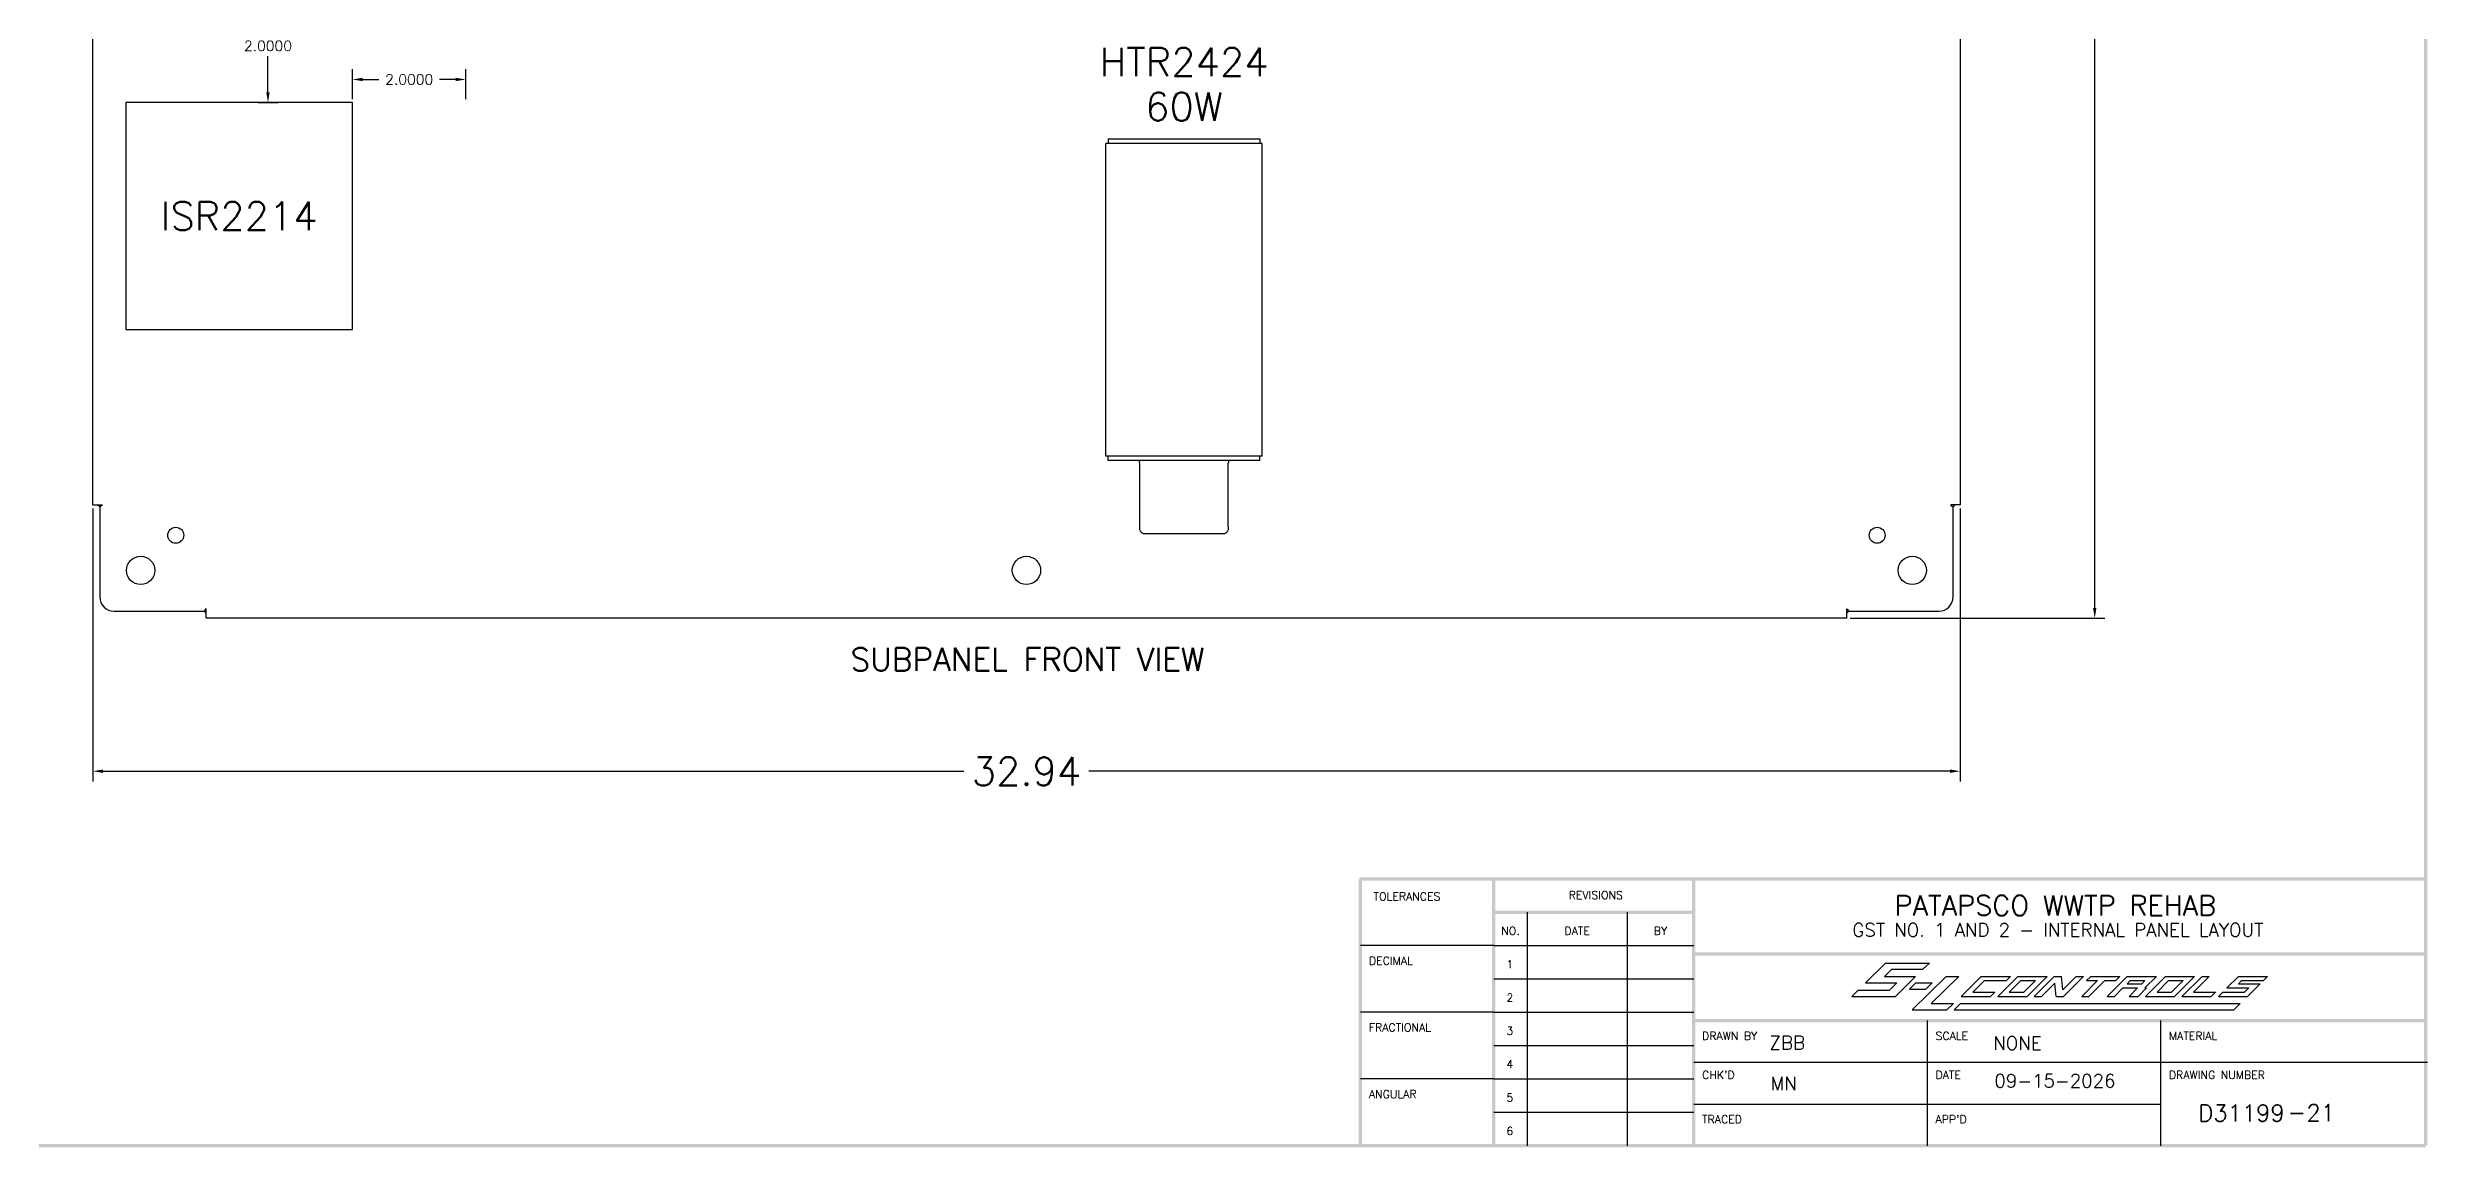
# Model space of a CAD drawing. Header units: inches. Extents: x 0 to 79.8, y 0 to 53.1.
# Drawn here: x 37.78 to 79.75, y 0 to 19.39 of the extents above; entities that cross this region are included whole.
import ezdxf
from ezdxf.enums import TextEntityAlignment as Align

# ---------------------------------------------------------------- set-up
doc = ezdxf.new("R2010")
doc.units = ezdxf.units.IN
doc.header["$MEASUREMENT"] = 0
for name, color, linetype in [('PRTG', 130, 'Continuous'), ('PSYMS', 7, 'Continuous'), ('PTAG', 150, 'Continuous')]:
    doc.layers.add(name, color=color, linetype=linetype)
doc.styles.add('ROMANS', font='ROMANS')
doc.styles.get("Standard").update_dxf_attribs({"font": 'romans.shx'})
doc.styles.add('WD', font='romans.shx')
doc.dimstyles.get("Standard").update_dxf_attribs({"dimtxt": 0.18, "dimasz": 0.18, "dimexe": 0.18, "dimexo": 0.0625, "dimgap": 0.09, "dimtad": 0, "dimtih": 1, "dimtoh": 1, "dimdec": 4, "dimzin": 0, "dimdsep": 46, "dimtxsty": 'Standard', "dimcen": 0.09, "dimadec": 0, "dimazin": 0, "dimtfac": 1, "dimtdec": 4, "dimtofl": 0, "dimtmove": 0, "dimatfit": 3, "dimfxl": 1, "dimtolj": 1, "dimtzin": 0, "dimarcsym": 0})

# ---------------------------------------------------------------- blocks, each defined once
blk = doc.blocks.new('LOGO')
at = {"color": 4}
for p, q in [((1.288, 0.284), (1.438, 0.432)), ((1.43, 0.331), (1.485, 0.386)), ((1.438, 0.432), (1.766, 0.432)), ((1.485, 0.386), (1.718, 0.386)), ((1.718, 0.386), (1.766, 0.432)), ((1.185, 0.182), (1.232, 0.229)), ((1.185, 0.182), (1.513, 0.182)), ((1.232, 0.229), (1.466, 0.229)), ((1.288, 0.284), (1.521, 0.284)), ((1.43, 0.331), (1.663, 0.331)), ((1.466, 0.229), (1.521, 0.284)), ((1.513, 0.182), (1.663, 0.331)), ((1.617, 0.237), (1.665, 0.284)), ((1.617, 0.237), (1.74, 0.237)), ((1.638, 0.081), (1.891, 0.331)), ((1.665, 0.284), (1.788, 0.284)), ((1.74, 0.237), (1.788, 0.284)), ((1.78, 0.128), (1.986, 0.331)), ((1.891, 0.331), (1.986, 0.331)), ((1.638, 0.081), (1.898, 0.081)), ((1.78, 0.128), (1.946, 0.128)), ((1.898, 0.081), (1.946, 0.128)), ((1.953, 0.081), (2, 0.128)), ((1.953, 0.081), (4.049, 0.081)), ((2, 0.128), (2.176, 0.128)), ((2.169, 0.128), (4.097, 0.128)), ((4.049, 0.081), (4.097, 0.128))]:
    blk.add_line(p, q, dxfattribs=at)
at = {"color": 6}
for p, q in [((2.005, 0.182), (2.155, 0.331)), ((2.005, 0.182), (2.224, 0.182)), ((2.092, 0.214), (2.179, 0.3)), ((2.092, 0.214), (2.256, 0.214)), ((2.155, 0.331), (2.374, 0.331)), ((2.179, 0.3), (2.343, 0.3)), ((2.224, 0.182), (2.256, 0.214)), ((2.279, 0.182), (2.429, 0.331)), ((2.279, 0.182), (2.498, 0.182)), ((2.343, 0.3), (2.374, 0.331)), ((2.365, 0.214), (2.452, 0.3)), ((2.365, 0.214), (2.475, 0.214)), ((2.429, 0.331), (2.648, 0.331)), ((2.452, 0.3), (2.561, 0.3)), ((2.475, 0.214), (2.561, 0.3)), ((2.498, 0.182), (2.648, 0.331)), ((2.552, 0.182), (2.702, 0.331)), ((2.552, 0.182), (2.607, 0.182)), ((2.607, 0.182), (2.707, 0.282)), ((2.702, 0.331), (2.757, 0.331)), ((2.716, 0.182), (2.707, 0.282)), ((2.716, 0.182), (2.771, 0.182)), ((2.766, 0.232), (2.757, 0.331)), ((2.766, 0.232), (2.866, 0.331)), ((2.771, 0.182), (2.921, 0.331)), ((2.866, 0.331), (2.921, 0.331)), ((2.908, 0.182), (3.026, 0.3)), ((2.908, 0.182), (2.962, 0.182)), ((2.944, 0.3), (2.976, 0.331)), ((2.944, 0.3), (3.026, 0.3)), ((2.962, 0.182), (3.081, 0.3)), ((2.976, 0.331), (3.194, 0.331)), ((3.081, 0.3), (3.163, 0.3)), ((3.099, 0.182), (3.249, 0.331)), ((3.099, 0.182), (3.154, 0.182)), ((3.154, 0.182), (3.217, 0.245)), ((3.163, 0.3), (3.194, 0.331)), ((3.217, 0.245), (3.326, 0.245)), ((3.249, 0.331), (3.468, 0.331)), ((3.249, 0.276), (3.272, 0.3)), ((3.249, 0.276), (3.358, 0.276)), ((3.263, 0.182), (3.326, 0.245)), ((3.263, 0.182), (3.332, 0.182)), ((3.272, 0.3), (3.382, 0.3)), ((3.332, 0.182), (3.395, 0.245)), ((3.358, 0.276), (3.382, 0.3)), ((3.381, 0.245), (3.468, 0.331)), ((3.381, 0.245), (3.395, 0.245)), ((3.386, 0.182), (3.536, 0.331)), ((3.386, 0.182), (3.605, 0.182)), ((3.473, 0.214), (3.559, 0.3)), ((3.473, 0.214), (3.582, 0.214)), ((3.536, 0.331), (3.755, 0.331)), ((3.559, 0.3), (3.669, 0.3)), ((3.582, 0.214), (3.669, 0.3)), ((3.605, 0.182), (3.755, 0.331)), ((3.66, 0.182), (3.81, 0.331)), ((3.66, 0.182), (3.878, 0.182)), ((3.746, 0.214), (3.864, 0.331)), ((3.746, 0.214), (3.91, 0.214)), ((3.81, 0.331), (3.864, 0.331)), ((3.878, 0.182), (3.91, 0.214)), ((3.933, 0.182), (3.965, 0.214)), ((3.933, 0.182), (4.152, 0.182)), ((3.965, 0.214), (4.129, 0.214)), ((3.996, 0.245), (4.083, 0.331)), ((3.996, 0.245), (4.16, 0.245)), ((4.037, 0.245), (4.147, 0.245)), ((4.083, 0.331), (4.302, 0.331)), ((4.083, 0.276), (4.106, 0.3)), ((4.083, 0.276), (4.178, 0.276)), ((4.083, 0.276), (4.247, 0.276)), ((4.106, 0.3), (4.27, 0.3)), ((4.129, 0.214), (4.16, 0.245)), ((4.152, 0.182), (4.247, 0.276)), ((4.27, 0.3), (4.302, 0.331))]:
    blk.add_line(p, q, dxfattribs=at)
blk = doc.blocks.new('S&L Title Block V2')
at = {"color": 2}
for p, q in [((27.15, 1.763), (27.15, 0.012)), ((27.9, 1.763), (27.9, 0.012)), ((26.9, 1.513), (25.9, 1.513)), ((26.9, 1.513), (28.4, 1.513)), ((26.9, 1.263), (28.4, 1.263)), ((26.9, 1.013), (25.9, 1.013)), ((26.9, 1.013), (28.4, 1.013)), ((30.15, 0.95), (30.15, 0.012)), ((31.9, 0.95), (31.9, 0.012)), ((26.9, 0.763), (28.4, 0.763)), ((28.4, 0.638), (33.9, 0.638)), ((26.9, 0.513), (25.9, 0.513)), ((26.9, 0.513), (28.4, 0.513)), ((26.9, 0.263), (28.4, 0.263)), ((28.4, 0.325), (31.9, 0.325)), ((28.4, 0.012), (28.4, 0.012))]:
    blk.add_line(p, q, dxfattribs=at)
for points in [[(33.9, 22.587), (33.875, 22.562), (33.9, 0.012), (33.875, 0.012)], [(25.887, 2.025), (25.912, 2), (33.9, 2.025), (33.9, 2)], [(25.887, 0.012), (25.912, 0.012), (25.887, 2.013), (25.912, 2.013)], [(26.887, 0.012), (26.912, 0.012), (26.887, 2.013), (26.912, 2.013)], [(28.387, 0.012), (28.412, 0.012), (28.387, 2.013), (28.412, 2.013)], [(26.9, 1.775), (26.9, 1.75), (28.4, 1.775), (28.4, 1.75)], [(28.4, 1.463), (28.4, 1.438), (33.9, 1.463), (33.9, 1.438)], [(28.4, 0.963), (28.4, 0.938), (33.9, 0.963), (33.9, 0.938)], [(33.888, 0), (33.888, 0.025), (0, 0), (0.025, 0.025)]]:
    blk.add_trace(points, dxfattribs=at)
at = {"color": 2, "linetype": 'Continuous'}
blk.add_blockref('LOGO', (28.4, 0.95), dxfattribs=at)
at = {"color": 2, "style": 'ROMANS'}
for s, p in [('TOLERANCES', (26.249, 1.851)), ('REVISIONS', (27.665, 1.861)), ('NO.', (27.025, 1.593)), ('DATE', (27.525, 1.593)), ('BY', (28.15, 1.593))]:
    blk.add_text(s, height=0.06, dxfattribs=at).set_placement(p, align=Align.CENTER)
for s, p in [('DECIMAL', (25.964, 1.369)), ('1', (26.995, 1.343)), ('2', (26.995, 1.093)), ('FRACTIONAL', (25.964, 0.869)), ('3', (26.995, 0.843)), ('DRAWN BY', (28.462, 0.806)), ('SCALE', (30.212, 0.806)), ('MATERIAL', (31.962, 0.806)), ('4', (26.995, 0.593)), ("CHK'D", (28.462, 0.513)), ('DATE', (30.212, 0.513)), ('DRAWING NUMBER', (31.962, 0.513)), ('ANGULAR', (25.964, 0.369)), ('5', (26.995, 0.343)), ('TRACED', (28.462, 0.181)), ("APP'D", (30.212, 0.181)), ('6', (26.995, 0.093))]:
    blk.add_text(s, height=0.06, dxfattribs=at).set_placement(p)
blk.add_text('-', height=0.125).set_placement((32.921, 0.2), align=Align.CENTER)
for tag, height, p in [('TITLE#1', 0.15, (31.11, 1.739)), ('TITLE#2', 0.1, (31.129, 1.58))]:
    blk.add_attdef(tag, text='', height=height).set_placement(p, align=Align.CENTER)
for tag, p, height in [('DRAWNBY', (28.968, 0.735), 0.1), ('SCALE', (30.644, 0.731), 0.1), ('DATE', (30.653, 0.449), 0.1), ('CHKBY', (28.975, 0.429), 0.1), ('SH#', (32.993, 0.197), 0.125)]:
    blk.add_attdef(tag, p, '', height=height)
blk.add_attdef('JOB#', text='', height=0.125).set_placement((32.83, 0.195), align=Align.RIGHT)
at = {"flags": 9}
blk.add_attdef('WD_TB', (0, 0), '', height=0.1, dxfattribs=at)
blk = doc.blocks.new('SCE-42P36')
for p, q in [((5.728, 40.841), (4.138, 40.841)), ((5.741, 40.821), (5.737, 40.827)), ((5.763, 40.966), (5.763, 40.879)), ((5.763, 40.966), (34.701, 40.966)), ((5.763, 40.879), (5.763, 40.8)), ((34.701, 40.966), (34.701, 40.879)), ((34.701, 40.879), (34.701, 40.8)), ((36.326, 40.841), (34.736, 40.841)), ((3.888, 40.591), (3.888, 39.001)), ((36.576, 39.001), (36.576, 40.591)), ((3.763, 4.028), (3.763, 38.966)), ((36.614, 38.966), (36.535, 38.966)), ((36.701, 38.966), (36.614, 38.966)), ((36.701, 38.966), (36.701, 4.028)), ((3.763, 4.028), (3.85, 4.028)), ((3.85, 4.028), (3.929, 4.028)), ((3.87, 4.011), (3.874, 4.007)), ((3.874, 4.007), (3.877, 4.003)), ((3.888, 3.993), (3.888, 2.403)), ((3.908, 4.006), (3.902, 4.002)), ((36.614, 4.028), (36.535, 4.028)), ((36.576, 2.403), (36.576, 3.993)), ((36.701, 4.028), (36.614, 4.028)), ((4.138, 2.153), (5.728, 2.153)), ((5.763, 2.115), (5.763, 2.194)), ((5.763, 2.028), (5.763, 2.115)), ((34.701, 2.115), (34.701, 2.194)), ((34.701, 2.028), (34.701, 2.115)), ((34.718, 2.134), (34.722, 2.139)), ((34.722, 2.139), (34.726, 2.142)), ((34.723, 2.173), (34.727, 2.166)), ((34.736, 2.153), (36.326, 2.153)), ((34.701, 2.028), (5.763, 2.028))]:
    blk.add_line(p, q)
for points in [[(5.739, 40.852), (5.737, 40.85), (5.735, 40.848), (5.733, 40.847), (5.732, 40.845), (5.73, 40.843), (5.729, 40.842), (5.728, 40.841)], [(5.737, 40.827), (5.736, 40.829), (5.735, 40.832), (5.733, 40.834), (5.732, 40.836), (5.73, 40.837), (5.729, 40.839), (5.728, 40.841)], [(5.746, 40.859), (5.742, 40.855), (5.739, 40.852)], [(5.763, 40.8), (5.762, 40.8), (5.76, 40.801), (5.759, 40.802), (5.757, 40.803), (5.756, 40.804), (5.754, 40.805), (5.753, 40.806), (5.751, 40.807), (5.75, 40.808), (5.749, 40.81), (5.747, 40.812), (5.746, 40.813), (5.745, 40.815), (5.744, 40.817), (5.742, 40.819), (5.741, 40.821)], [(5.763, 40.879), (5.762, 40.877), (5.76, 40.875), (5.759, 40.873), (5.758, 40.872), (5.756, 40.87), (5.755, 40.868), (5.753, 40.867), (5.752, 40.865), (5.75, 40.864), (5.749, 40.862), (5.748, 40.861), (5.746, 40.859)], [(34.701, 40.879), (34.702, 40.877), (34.704, 40.875), (34.705, 40.873), (34.706, 40.872), (34.708, 40.87), (34.709, 40.868), (34.711, 40.867), (34.712, 40.865), (34.714, 40.864), (34.715, 40.862), (34.716, 40.861), (34.718, 40.859)], [(34.701, 40.8), (34.702, 40.8), (34.704, 40.801), (34.705, 40.802), (34.707, 40.803), (34.708, 40.804), (34.71, 40.805), (34.711, 40.806), (34.713, 40.807), (34.714, 40.808), (34.715, 40.81), (34.717, 40.812), (34.718, 40.813), (34.719, 40.815), (34.72, 40.817), (34.722, 40.819), (34.723, 40.821), (34.727, 40.827)], [(34.718, 40.859), (34.724, 40.853), (34.726, 40.852), (34.727, 40.85), (34.729, 40.848), (34.731, 40.847), (34.732, 40.845), (34.734, 40.843), (34.735, 40.842), (34.736, 40.841)], [(34.727, 40.827), (34.728, 40.829), (34.73, 40.832), (34.731, 40.834), (34.732, 40.836), (34.734, 40.837), (34.735, 40.839), (34.736, 40.841)], [(36.535, 38.966), (36.536, 38.967), (36.536, 38.969), (36.537, 38.97), (36.538, 38.972), (36.539, 38.973), (36.54, 38.975), (36.541, 38.976), (36.542, 38.977), (36.544, 38.979), (36.545, 38.98), (36.547, 38.981), (36.548, 38.983), (36.55, 38.984), (36.552, 38.985), (36.554, 38.986), (36.556, 38.988), (36.558, 38.989), (36.562, 38.992)], [(36.562, 38.992), (36.565, 38.993), (36.567, 38.994), (36.569, 38.996), (36.571, 38.997), (36.573, 38.998), (36.574, 39), (36.576, 39.001)], [(36.587, 38.99), (36.585, 38.992), (36.583, 38.994), (36.582, 38.995), (36.58, 38.997), (36.578, 38.998), (36.577, 39), (36.576, 39.001)], [(36.594, 38.983), (36.59, 38.987), (36.587, 38.99)], [(36.614, 38.966), (36.612, 38.967), (36.61, 38.968), (36.609, 38.97), (36.607, 38.971), (36.605, 38.973), (36.603, 38.974), (36.602, 38.976), (36.6, 38.977), (36.599, 38.978), (36.597, 38.98), (36.596, 38.981), (36.594, 38.983)], [(3.85, 4.028), (3.852, 4.027), (3.854, 4.025), (3.855, 4.024), (3.857, 4.022), (3.859, 4.021), (3.861, 4.02), (3.862, 4.018), (3.864, 4.017), (3.865, 4.015), (3.867, 4.014), (3.868, 4.013), (3.87, 4.011)], [(3.877, 4.003), (3.879, 4.002), (3.881, 4), (3.882, 3.998), (3.884, 3.997), (3.886, 3.995), (3.887, 3.994), (3.888, 3.993)], [(3.902, 4.002), (3.899, 4.001), (3.897, 3.999), (3.895, 3.998), (3.893, 3.997), (3.891, 3.995), (3.89, 3.994), (3.888, 3.993)], [(3.929, 4.028), (3.929, 4.026), (3.928, 4.025), (3.927, 4.023), (3.926, 4.022), (3.925, 4.021), (3.924, 4.019), (3.923, 4.018), (3.922, 4.016), (3.92, 4.015), (3.919, 4.013), (3.917, 4.012), (3.916, 4.011), (3.914, 4.01), (3.912, 4.008), (3.91, 4.007), (3.908, 4.006)], [(36.535, 4.028), (36.536, 4.026), (36.536, 4.025), (36.537, 4.023), (36.538, 4.022), (36.539, 4.021), (36.54, 4.019), (36.541, 4.018), (36.542, 4.016), (36.544, 4.015), (36.545, 4.013), (36.547, 4.012), (36.548, 4.011), (36.55, 4.01), (36.552, 4.008), (36.554, 4.007), (36.556, 4.006), (36.558, 4.005)], [(36.558, 4.005), (36.562, 4.002), (36.565, 4.001), (36.567, 3.999), (36.569, 3.998), (36.571, 3.997), (36.573, 3.995), (36.574, 3.994), (36.576, 3.993)], [(36.589, 4.005), (36.587, 4.003), (36.585, 4.002), (36.583, 4), (36.582, 3.998), (36.58, 3.997), (36.578, 3.995), (36.577, 3.994), (36.576, 3.993)], [(36.614, 4.028), (36.612, 4.027), (36.61, 4.025), (36.609, 4.024), (36.607, 4.022), (36.605, 4.021), (36.603, 4.02), (36.602, 4.018), (36.6, 4.017), (36.599, 4.015), (36.597, 4.014), (36.596, 4.013), (36.594, 4.011), (36.589, 4.005)], [(5.737, 2.166), (5.736, 2.164), (5.735, 2.162), (5.733, 2.16), (5.732, 2.158), (5.73, 2.156), (5.729, 2.155), (5.728, 2.153)], [(5.74, 2.14), (5.739, 2.142), (5.737, 2.144), (5.735, 2.146), (5.733, 2.147), (5.732, 2.149), (5.73, 2.15), (5.729, 2.152), (5.728, 2.153)], [(5.763, 2.194), (5.762, 2.193), (5.76, 2.193), (5.759, 2.192), (5.757, 2.191), (5.756, 2.19), (5.754, 2.189), (5.753, 2.188), (5.751, 2.187), (5.75, 2.185), (5.749, 2.184), (5.747, 2.182), (5.746, 2.181), (5.745, 2.179), (5.744, 2.177), (5.742, 2.175), (5.741, 2.173), (5.737, 2.166)], [(5.763, 2.115), (5.762, 2.117), (5.76, 2.118), (5.759, 2.12), (5.758, 2.122), (5.756, 2.124), (5.755, 2.125), (5.753, 2.127), (5.752, 2.129), (5.75, 2.13), (5.749, 2.132), (5.748, 2.133), (5.746, 2.134), (5.74, 2.14)], [(34.701, 2.194), (34.702, 2.193), (34.704, 2.193), (34.705, 2.192), (34.707, 2.191), (34.708, 2.19), (34.71, 2.189), (34.711, 2.188), (34.713, 2.187), (34.714, 2.185), (34.715, 2.184), (34.717, 2.182), (34.718, 2.181), (34.719, 2.179), (34.72, 2.177), (34.722, 2.175), (34.723, 2.173)], [(34.701, 2.115), (34.702, 2.117), (34.704, 2.118), (34.705, 2.12), (34.706, 2.122), (34.708, 2.124), (34.709, 2.125), (34.711, 2.127), (34.712, 2.129), (34.714, 2.13), (34.715, 2.132), (34.716, 2.133), (34.718, 2.134)], [(34.726, 2.142), (34.727, 2.144), (34.729, 2.146), (34.731, 2.147), (34.732, 2.149), (34.734, 2.15), (34.735, 2.152), (34.736, 2.153)], [(34.727, 2.166), (34.728, 2.164), (34.73, 2.162), (34.731, 2.16), (34.732, 2.158), (34.734, 2.156), (34.735, 2.155), (34.736, 2.153)]]:
    blk.add_lwpolyline(points)
for centre, radius in [((4.607, 40.122), 0.25), ((20.232, 40.122), 0.25), ((35.857, 40.122), 0.25), ((5.226, 39.503), 0.141), ((35.238, 39.503), 0.141), ((4.607, 21.497), 0.25), ((35.857, 21.497), 0.25), ((5.226, 3.491), 0.141), ((35.238, 3.491), 0.141), ((4.607, 2.872), 0.25), ((20.232, 2.872), 0.25), ((35.857, 2.872), 0.25)]:
    blk.add_circle(centre, radius)
for centre, start, end in [((4.138, 40.591), 90, 180), ((36.326, 40.591), 0, 90), ((4.138, 2.403), 180, 270), ((36.326, 2.403), 270, 0)]:
    blk.add_arc(centre, 0.25, start, end)
at = {"insert": (20.252, 1.504), "char_height": 0.40476, "width": 6.15238, "attachment_point": 2, "line_spacing_factor": 0.9}
blk.add_mtext('{\\Fromans|c0;SUBPANEL FRONT VIEW}', dxfattribs=at)
blk = doc.blocks.new('17006005007')
for p, q in [((0, 1.368, 1.89), (0, 6.88, 1.89)), ((2.756, 6.88, 1.89), (0, 6.88, 1.89)), ((0.039, 6.959, 0.807), (0.039, 6.88, 0.807)), ((0.039, 6.959, 0.807), (2.717, 6.959, 0.807)), ((2.717, 6.959, 0.807), (2.717, 6.88, 1.89)), ((2.756, 1.368, 1.89), (2.756, 6.88, 1.89)), ((2.756, 1.368, 1.89), (0, 1.368, 1.89)), ((0.039, 1.289, 0.807), (0.039, 1.368, 1.89)), ((2.717, 1.289, 0.807), (0.039, 1.289, 0.807)), ((0.591, 1.248, 1.358), (0.591, 1.289, 0.807)), ((2.165, 1.248, 1.358), (2.165, 1.289, 0.807)), ((2.717, 1.289, 0.807), (2.717, 1.368, 1.89)), ((0.591, 1.248, 1.358), (0.6, 1.248, 0.492)), ((0.6, 0.079, 0.531), (0.6, 1.248, 0.492)), ((2.165, 1.248, 1.358), (2.156, 1.248, 0.492)), ((2.156, 0.118, 0.492), (2.156, 1.248, 0.492)), ((0.679, 0, 0.669), (2.077, 0, 1.299)), ((2.096, 0.003, 0.669), (2.096, 0.003, 0.608)), ((2.156, 0.079, 0.531), (2.156, 0.079, 1.299))]:
    blk.add_line(p, q)
at = {"extrusion": (-1, 5.6655e-16, -7.2734e-15)}
for p, q in [((0.039, 6.959, 0.807), (0.039, 6.959, 1.201)), ((0.039, 6.88, 1.201), (0.039, 6.88, 0.807))]:
    blk.add_line(p, q, dxfattribs=at)
at = {"extrusion": (5.03197e-31, 1, -8.88178e-16)}
for p, q in [((0.039, 6.959, 0.807), (0.039, 6.959, 1.201)), ((2.717, 6.959, 1.201), (2.717, 6.959, 0.807))]:
    blk.add_line(p, q, dxfattribs=at)
at = {"extrusion": (5.6655e-16, -1, 8.88178e-16)}
for p, q in [((0.039, 6.88, 1.201), (0.039, 6.88, 0.807)), ((2.717, 6.88, 0.807), (2.717, 6.88, 1.201))]:
    blk.add_line(p, q, dxfattribs=at)
at = {"extrusion": (1, -4.12075e-30, -7.2734e-15)}
for p, q in [((2.717, 6.959, 1.201), (2.717, 6.959, 0.807)), ((2.717, 6.88, 0.807), (2.717, 6.88, 1.201))]:
    blk.add_line(p, q, dxfattribs=at)
at = {"extrusion": (-1, 1.83691e-16, 2.22045e-16)}
blk.add_line((2.096, 0.003, 0.669), (2.096, 0.003, 0.608), dxfattribs=at)
at = {"extrusion": (-2.86898e-16, -0.707107, -0.707107)}
blk.add_line((2.156, 0.118, 0.492), (2.156, 0.079, 0.531), dxfattribs=at)
at = {"extrusion": (1, 8.15752e-32, -4.44089e-16)}
blk.add_line((2.156, 0.079, 0.531), (2.156, 0.079, 1.299), dxfattribs=at)
for centre, start, end in [((0.679, 0.079, 0.669), 255.5237, 270), ((2.077, 0.079, 0.669), 270, 284.4763)]:
    blk.add_arc(centre, 0.0787, start, end)
at = {"extrusion": (-9.26267e-15, -0.707107, -0.707107)}
blk.add_ellipse((0.679, 0.079, 0.531), major_axis=(0, -0.0787, 0.0787), ratio=0.707107, start_param=6.535845, end_param=7.853982, dxfattribs=at)
at = {"extrusion": (-4.21302e-14, -0.707107, -0.707107)}
blk.add_ellipse((2.077, 0.079, 0.531), major_axis=(0, -0.0787, 0.0787), ratio=0.707107, start_param=4.712389, end_param=6.030526, dxfattribs=at)
blk = doc.blocks.new('*D110')
at = {"color": 0, "lineweight": -2, "transparency": 16777216}
for p, q in [((43.154, 18.487), (43.154, 19.013)), ((45.154, 18.487), (45.154, 19.013)), ((43.334, 18.833), (43.619, 18.833)), ((44.974, 18.833), (44.69, 18.833))]:
    blk.add_line(p, q, dxfattribs=at)
at = {"color": 0, "transparency": 16777216}
for points in [[(43.334, 18.863), (43.334, 18.803), (43.154, 18.833)], [(44.974, 18.863), (44.974, 18.803), (45.154, 18.833)]]:
    blk.add_solid(points, dxfattribs=at)
at = {"layer": 'Defpoints', "color": 0, "transparency": 16777216}
for p in [(45.154, 18.833), (43.154, 18.425), (45.154, 18.425)]:
    blk.add_point(p, dxfattribs=at)
at = {"color": 0, "transparency": 16777216, "insert": (44.154, 18.833), "char_height": 0.18, "attachment_point": 5}
blk.add_mtext('\\A1;2.0000', dxfattribs=at)
blk = doc.blocks.new('*D111')
at = {"color": 0, "lineweight": -2, "transparency": 16777216}
for p, q in [((41.491, 20.425), (41.843, 20.425)), ((41.663, 20.245), (41.663, 19.605)), ((41.663, 18.605), (41.663, 19.245)), ((41.491, 18.425), (41.843, 18.425))]:
    blk.add_line(p, q, dxfattribs=at)
at = {"color": 0, "transparency": 16777216}
for points in [[(41.633, 20.245), (41.693, 20.245), (41.663, 20.425)], [(41.633, 18.605), (41.693, 18.605), (41.663, 18.425)]]:
    blk.add_solid(points, dxfattribs=at)
at = {"layer": 'Defpoints', "color": 0, "transparency": 16777216}
for p in [(41.428, 20.425), (41.663, 20.425), (41.428, 18.425)]:
    blk.add_point(p, dxfattribs=at)
at = {"color": 0, "transparency": 16777216, "insert": (41.663, 19.425), "char_height": 0.18, "attachment_point": 5}
blk.add_mtext('\\A1;2.0000', dxfattribs=at)
blk = doc.blocks.new('*D123')
at = {"color": 0, "lineweight": -2, "transparency": 16777216}
for p, q in [((38.573, 11.269), (38.573, 6.454)), ((71.511, 11.269), (71.511, 6.454)), ((38.753, 6.634), (53.94, 6.634)), ((71.331, 6.634), (56.144, 6.634))]:
    blk.add_line(p, q, dxfattribs=at)
at = {"color": 0, "transparency": 16777216}
for points in [[(38.753, 6.664), (38.753, 6.604), (38.573, 6.634)], [(71.331, 6.664), (71.331, 6.604), (71.511, 6.634)]]:
    blk.add_solid(points, dxfattribs=at)
at = {"layer": 'Defpoints', "color": 0, "transparency": 16777216}
for p in [(38.573, 11.331), (71.511, 11.331), (71.511, 6.634)]:
    blk.add_point(p, dxfattribs=at)
at = {"color": 0, "transparency": 16777216, "insert": (55.042, 6.634), "char_height": 0.18, "attachment_point": 5}
blk.add_mtext('\\A1;{\\H2.77778x;32.94}', dxfattribs=at)
blk = doc.blocks.new('*D124')
at = {"color": 0, "lineweight": -2, "transparency": 16777216}
for p, q in [((69.573, 48.269), (74.066, 48.269)), ((73.886, 48.089), (73.886, 29.14)), ((73.886, 9.511), (73.886, 28.46)), ((69.573, 9.331), (74.066, 9.331))]:
    blk.add_line(p, q, dxfattribs=at)
at = {"color": 0, "transparency": 16777216}
for points in [[(73.856, 48.089), (73.916, 48.089), (73.886, 48.269)], [(73.856, 9.511), (73.916, 9.511), (73.886, 9.331)]]:
    blk.add_solid(points, dxfattribs=at)
at = {"layer": 'Defpoints', "color": 0, "transparency": 16777216}
for p in [(69.511, 48.269), (73.886, 48.269), (69.511, 9.331)]:
    blk.add_point(p, dxfattribs=at)
at = {"color": 0, "transparency": 16777216, "insert": (73.886, 28.8), "char_height": 0.18, "attachment_point": 5}
blk.add_mtext('\\A1;{\\H2.77778x;38.94}', dxfattribs=at)
blk = doc.blocks.new('ISO-120-ABE')
blk.add_lwpolyline([(0, 0), (4, 0), (4, 4), (0, 4)], close=True)

msp = doc.modelspace()

# ---------------------------------------------------------------- block references
at = {"xscale": 2.352615612595368, "yscale": 2.352615612595368, "zscale": 2.352615612595368}
msp.add_blockref('S&L Title Block V2', (0, 0), dxfattribs=at).add_auto_attribs({'SH#': '21', 'JOB#': 'D31199', 'DATE': '09-15-2026', 'SCALE': 'NONE', 'CHKBY': 'MN', 'DRAWNBY': 'ZBB', 'TITLE#2': 'GST NO. 1 AND 2 - INTERNAL PANEL LAYOUT', 'TITLE#1': 'PATAPSCO WWTP REHAB'})
at = {"layer": 'PSYMS'}
msp.add_blockref('SCE-42P36', (34.80992, 7.30323), dxfattribs=at)
ref = msp.add_blockref('17006005007', (56.44412, 10.82446), dxfattribs=at)
ref.add_attrib('P_TAG1', 'HTR2424', dxfattribs={"layer": 'PTAG', "height": 0.5, "style": 'WD', "flags": 8}).set_placement((57.82207, 19.14193), align=Align.MIDDLE_CENTER)
ref.add_attrib('RATING1', '60W', dxfattribs={"layer": 'PRTG', "height": 0.5, "style": 'WD', "flags": 8}).set_placement((57.82207, 18.10296), align=Align.CENTER)
ref = msp.add_blockref('ISO-120-ABE', (39.15434, 14.42489), dxfattribs=at)
ref.add_attrib('P_TAG1', 'ISR2214', dxfattribs={"layer": 'PTAG', "height": 0.5, "style": 'WD', "flags": 8}).set_placement((41.15434, 16.42489), align=Align.MIDDLE_CENTER)

# ---------------------------------------------------------------- dimensions: what is measured, and where the dimension line sits
dim = msp.add_linear_dim(base=(73.88623, 48.26883), p1=(69.51071, 9.33133), p2=(69.51071, 48.26883), angle=90, text='{\\H2.77778x;<>}', dimstyle='Standard', override={"dimdec": 2})
dim.commit()
dim.dimension.update_dxf_attribs({"geometry": '*D124', "text_midpoint": (73.88623, 28.80008)})
dim = msp.add_linear_dim(base=(41.66336, 20.42489), p1=(41.42846, 18.42489), p2=(41.42846, 20.42489), angle=90, dimstyle='Standard')
dim.commit()
dim.dimension.update_dxf_attribs({"geometry": '*D111', "text_midpoint": (41.66336, 19.42489)})
dim = msp.add_linear_dim(base=(45.15434, 18.83315), p1=(43.15434, 18.42489), p2=(45.15434, 18.42489), dimstyle='Standard')
dim.commit()
dim.dimension.update_dxf_attribs({"geometry": '*D110', "text_midpoint": (44.15434, 18.83315)})
dim = msp.add_linear_dim(base=(71.51071, 6.63356), p1=(38.57321, 11.33133), p2=(71.51071, 11.33133), text='{\\H2.77778x;<>}', dimstyle='Standard', override={"dimdec": 2})
dim.commit()
dim.dimension.update_dxf_attribs({"geometry": '*D123', "text_midpoint": (55.04196, 6.63356)})

doc.saveas('drawing.dxf')
